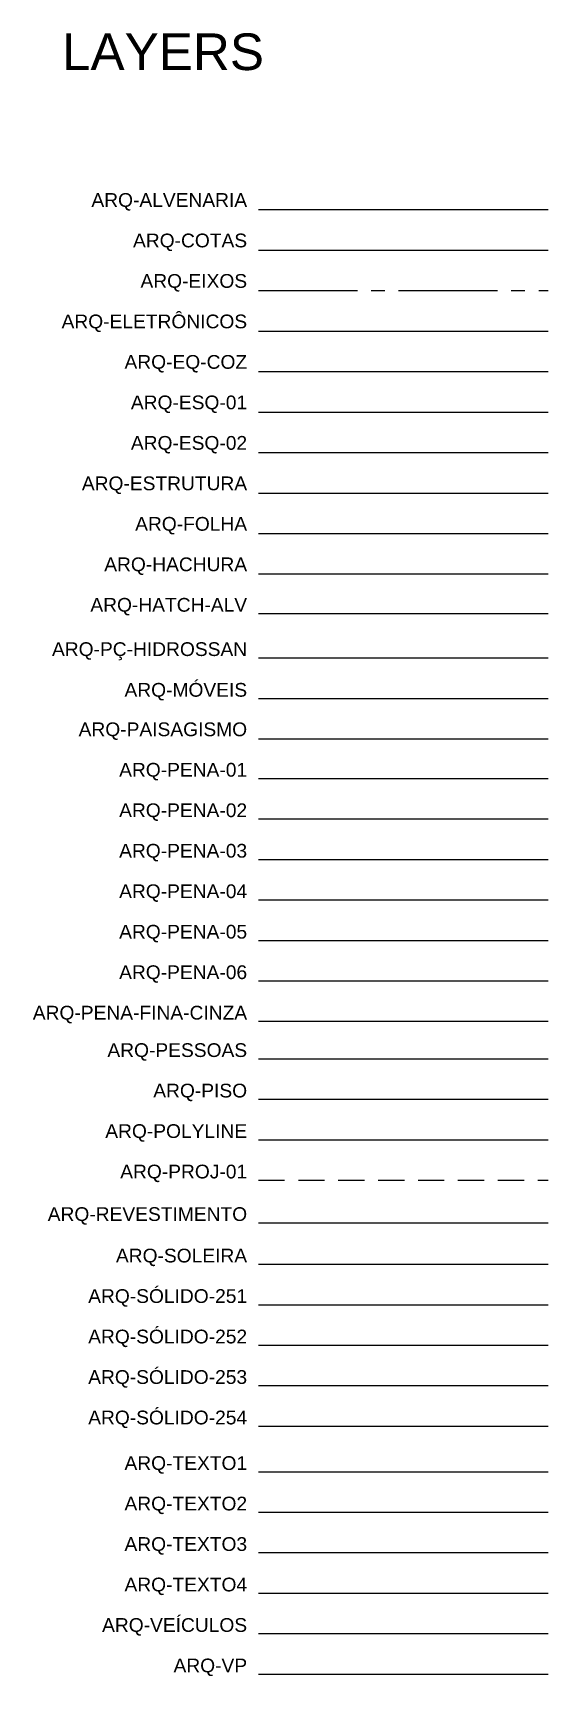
# Model space of a CAD drawing. Header units: millimetres. Extents: x 272697 to 273846, y 9581933 to 9582628.
# Drawn here: x 272696.82 to 272700.57, y 9581933.16 to 9581945.11 of the extents above; entities that cross this region are included whole.
import ezdxf

# ---------------------------------------------------------------- set-up
doc = ezdxf.new("R2010")
doc.units = ezdxf.units.MM
doc.linetypes.add('ACAD_ISO04W100', pattern=[30, 24, -3, 0, -3])
doc.linetypes.add('HIDDEN', pattern=[9.524999999999999, 6.35, -3.175])
for name, color, linetype in [('ARQ-ALVENARIA', 4, 'Continuous'), ('ARQ-COTAS', 30, 'Continuous'), ('ARQ-EIXOS', 2, 'ACAD_ISO04W100'), ('ARQ-ELETRÔNICOS', 1, 'Continuous'), ('ARQ-EQ-COZ', 1, 'Continuous'), ('ARQ-ESQ-01', 1, 'Continuous'), ('ARQ-ESQ-02', 2, 'Continuous'), ('ARQ-ESTRUTURA', 6, 'Continuous'), ('ARQ-FOLHA', 7, 'Continuous'), ('ARQ-HACHURA', 253, 'Continuous'), ('ARQ-HATCH-ALV', 8, 'Continuous'), ('ARQ-MÓVEIS', 170, 'Continuous'), ('ARQ-PAISAGISMO', 95, 'Continuous'), ('ARQ-PENA-01', 1, 'Continuous'), ('ARQ-PENA-02', 2, 'Continuous'), ('ARQ-PENA-03', 3, 'Continuous'), ('ARQ-PENA-04', 4, 'Continuous'), ('ARQ-PENA-05', 5, 'Continuous'), ('ARQ-PENA-06', 6, 'Continuous'), ('ARQ-PENA-FINA-CINZA', 8, 'Continuous'), ('ARQ-PESSOAS', 1, 'Continuous'), ('ARQ-PISO', 8, 'Continuous'), ('ARQ-PROJ-01', 1, 'HIDDEN'), ('ARQ-PÇ-HIDROSSAN', 7, 'Continuous'), ('ARQ-REVESTIMENTO', 2, 'Continuous'), ('ARQ-SOLEIRA', 8, 'Continuous'), ('ARQ-SÓLIDO-252', 252, 'Continuous'), ('ARQ-SÓLIDO-253', 253, 'Continuous'), ('ARQ-SÓLIDO-254', 254, 'Continuous'), ('ARQ-TEXTO1', 1, 'Continuous'), ('ARQ-TEXTO2', 2, 'Continuous'), ('ARQ-TEXTO3', 3, 'Continuous'), ('ARQ-TEXTO4', 4, 'Continuous'), ('ARQ-VEÍCULOS', 1, 'Continuous')]:
    doc.layers.add(name, color=color, linetype=linetype)
doc.layers.add('ARQ-POLYLINE', color=190, linetype='Continuous', plot=False)
doc.layers.add('ARQ-VP', color=7, linetype='Continuous', plot=False)
doc.styles.add('arial', font='arial.ttf')
doc.styles.add('ROMANS', font='romans.shx')

msp = doc.modelspace()

# ---------------------------------------------------------------- linework, layer by layer
at = {"layer": 'ARQ-ALVENARIA', "ltscale": 0.03}
msp.add_line((272698.4594350166, 9581943.825671205), (272700.5681444583, 9581943.825671205), dxfattribs=at)
at = {"layer": 'ARQ-COTAS'}
msp.add_line((272698.4594350166, 9581943.531185403), (272700.5681444583, 9581943.531185403), dxfattribs=at)
at = {"layer": 'ARQ-EIXOS', "ltscale": 0.03}
msp.add_line((272698.4594350166, 9581943.236699603), (272700.5681444583, 9581943.236699603), dxfattribs=at)
at = {"layer": 'ARQ-ELETRÔNICOS'}
msp.add_line((272698.4594350166, 9581942.942213802), (272700.5681444583, 9581942.942213802), dxfattribs=at)
at = {"layer": 'ARQ-EQ-COZ'}
msp.add_line((272698.4594350166, 9581942.647728002), (272700.5681444583, 9581942.647728002), dxfattribs=at)
at = {"layer": 'ARQ-ESQ-01'}
msp.add_line((272698.4594350166, 9581942.353242202), (272700.5681444583, 9581942.353242202), dxfattribs=at)
at = {"layer": 'ARQ-ESQ-02'}
msp.add_line((272698.4594350166, 9581942.0587564), (272700.5681444583, 9581942.0587564), dxfattribs=at)
at = {"layer": 'ARQ-ESTRUTURA'}
msp.add_line((272698.4594350166, 9581941.7642706), (272700.5681444583, 9581941.7642706), dxfattribs=at)
at = {"layer": 'ARQ-FOLHA'}
msp.add_line((272698.4594350166, 9581941.4697848), (272700.5681444583, 9581941.4697848), dxfattribs=at)
at = {"layer": 'ARQ-HACHURA'}
msp.add_line((272698.4594350166, 9581941.175298998), (272700.5681444583, 9581941.175298998), dxfattribs=at)
at = {"layer": 'ARQ-HATCH-ALV'}
msp.add_line((272698.4594350166, 9581940.888217757), (272700.5681444583, 9581940.888217757), dxfattribs=at)
at = {"layer": 'ARQ-MÓVEIS'}
msp.add_line((272698.4594350166, 9581940.26962792), (272700.5681444583, 9581940.26962792), dxfattribs=at)
at = {"layer": 'ARQ-PAISAGISMO'}
msp.add_line((272698.4594350166, 9581939.975142118), (272700.5681444583, 9581939.975142118), dxfattribs=at)
at = {"layer": 'ARQ-PENA-01'}
msp.add_line((272698.4594350166, 9581939.688060876), (272700.5681444583, 9581939.688060876), dxfattribs=at)
at = {"layer": 'ARQ-PENA-02'}
msp.add_line((272698.4594350166, 9581939.393575076), (272700.5681444583, 9581939.393575076), dxfattribs=at)
at = {"layer": 'ARQ-PENA-03'}
msp.add_line((272698.4594350166, 9581939.099089276), (272700.5681444583, 9581939.099089276), dxfattribs=at)
at = {"layer": 'ARQ-PENA-04'}
msp.add_line((272698.4594350166, 9581938.804603474), (272700.5681444583, 9581938.804603474), dxfattribs=at)
at = {"layer": 'ARQ-PENA-05'}
msp.add_line((272698.4594350166, 9581938.510117674), (272700.5681444583, 9581938.510117674), dxfattribs=at)
at = {"layer": 'ARQ-PENA-06'}
msp.add_line((272698.4594350166, 9581938.215631872), (272700.5681444583, 9581938.215631872), dxfattribs=at)
at = {"layer": 'ARQ-PENA-FINA-CINZA'}
msp.add_line((272698.4594350166, 9581937.921146072), (272700.5681444583, 9581937.921146072), dxfattribs=at)
at = {"layer": 'ARQ-PESSOAS'}
msp.add_line((272698.4594350166, 9581937.64887395), (272700.5681444583, 9581937.64887395), dxfattribs=at)
at = {"layer": 'ARQ-PISO'}
msp.add_line((272698.4594350166, 9581937.35438815), (272700.5681444583, 9581937.35438815), dxfattribs=at)
at = {"layer": 'ARQ-POLYLINE'}
msp.add_line((272698.4594350166, 9581937.059902348), (272700.5681444583, 9581937.059902348), dxfattribs=at)
at = {"layer": 'ARQ-PROJ-01', "ltscale": 0.03}
msp.add_line((272698.4594350166, 9581936.765416548), (272700.5681444583, 9581936.765416548), dxfattribs=at)
at = {"layer": 'ARQ-PÇ-HIDROSSAN'}
msp.add_line((272698.4594350166, 9581940.56411372), (272700.5681444583, 9581940.56411372), dxfattribs=at)
at = {"layer": 'ARQ-REVESTIMENTO'}
msp.add_line((272698.4594350166, 9581936.45612163), (272700.5681444583, 9581936.45612163), dxfattribs=at)
at = {"layer": 'ARQ-SOLEIRA'}
msp.add_line((272698.4594350166, 9581936.154231269), (272700.5681444583, 9581936.154231269), dxfattribs=at)
at = {"layer": 'ARQ-SÓLIDO-252'}
for p, q in [((272698.4594350166, 9581935.859745467), (272700.5681444583, 9581935.859745467)), ((272698.4594350166, 9581935.565259667), (272700.5681444583, 9581935.565259667))]:
    msp.add_line(p, q, dxfattribs=at)
at = {"layer": 'ARQ-SÓLIDO-253'}
msp.add_line((272698.4594350166, 9581935.270773867), (272700.5681444583, 9581935.270773867), dxfattribs=at)
at = {"layer": 'ARQ-SÓLIDO-254'}
msp.add_line((272698.4594350166, 9581934.976288065), (272700.5681444583, 9581934.976288065), dxfattribs=at)
at = {"layer": 'ARQ-TEXTO1'}
msp.add_line((272698.4594350166, 9581934.644779468), (272700.5681444583, 9581934.644779468), dxfattribs=at)
at = {"layer": 'ARQ-TEXTO2'}
msp.add_line((272698.4594350166, 9581934.350293668), (272700.5681444583, 9581934.350293668), dxfattribs=at)
at = {"layer": 'ARQ-TEXTO3'}
msp.add_line((272698.4594350166, 9581934.055807868), (272700.5681444583, 9581934.055807868), dxfattribs=at)
at = {"layer": 'ARQ-TEXTO4'}
msp.add_line((272698.4594350166, 9581933.761322066), (272700.5681444583, 9581933.761322066), dxfattribs=at)
at = {"layer": 'ARQ-VEÍCULOS'}
msp.add_line((272698.4594350166, 9581933.466836266), (272700.5681444583, 9581933.466836266), dxfattribs=at)
at = {"layer": 'ARQ-VP'}
msp.add_line((272698.4594350166, 9581933.172350466), (272700.5681444583, 9581933.172350466), dxfattribs=at)

# ---------------------------------------------------------------- texts
at = {"layer": 'ARQ-TEXTO3', "char_height": 0.1, "attachment_point": 6, "style": 'arial'}
for s, insert in [('ARQ-ALVENARIA', (272698.3770541916, 9581943.882063411)), ('ARQ-COTAS', (272698.3770541916, 9581943.587577611)), ('ARQ-EIXOS', (272698.3770541916, 9581943.29309181)), ('ARQ-ELETRÔNICOS', (272698.3770541916, 9581942.99860601)), ('ARQ-EQ-COZ', (272698.3770541916, 9581942.70412021)), ('ARQ-ESQ-01', (272698.3770541916, 9581942.409634408)), ('ARQ-ESQ-02', (272698.3770541916, 9581942.115148608)), ('ARQ-ESTRUTURA', (272698.3770541916, 9581941.820662806)), ('ARQ-FOLHA', (272698.3770541916, 9581941.526177006)), ('ARQ-HACHURA', (272698.3770541916, 9581941.231691206)), ('ARQ-HATCH-ALV', (272698.3770541916, 9581940.937205404)), ('ARQ-PÇ-HIDROSSAN', (272698.3770541916, 9581940.613101367)), ('ARQ-MÓVEIS', (272698.3770541916, 9581940.318615567)), ('ARQ-PAISAGISMO', (272698.3770541916, 9581940.031534325)), ('ARQ-PENA-01', (272698.3770541916, 9581939.737048524)), ('ARQ-PENA-02', (272698.3770541916, 9581939.442562724)), ('ARQ-PENA-03', (272698.3770541916, 9581939.148076924)), ('ARQ-PENA-04', (272698.3770541916, 9581938.853591122)), ('ARQ-PENA-05', (272698.3770541916, 9581938.559105322)), ('ARQ-PENA-06', (272698.3770541916, 9581938.26461952)), ('ARQ-PENA-FINA-CINZA', (272698.3770541916, 9581937.97013372)), ('ARQ-PESSOAS', (272698.3770541916, 9581937.697861597)), ('ARQ-PISO', (272698.3770541916, 9581937.403375797)), ('ARQ-POLYLINE', (272698.3770541916, 9581937.108889995)), ('ARQ-PROJ-01', (272698.3770541916, 9581936.814404195)), ('ARQ-REVESTIMENTO', (272698.3770541916, 9581936.505109277)), ('ARQ-SOLEIRA', (272698.3770541916, 9581936.203218916)), ('ARQ-SÓLIDO-251', (272698.3770541916, 9581935.908733115)), ('ARQ-SÓLIDO-252', (272698.3770541916, 9581935.614247315)), ('ARQ-SÓLIDO-253', (272698.3770541916, 9581935.319761515)), ('ARQ-SÓLIDO-254', (272698.3770541916, 9581935.025275713)), ('ARQ-TEXTO1', (272698.3770541916, 9581934.693767115)), ('ARQ-TEXTO3', (272698.3770541916, 9581934.104795516)), ('ARQ-VP', (272698.3770541916, 9581933.221338114))]:
    msp.add_mtext(s, dxfattribs=dict(at, insert=insert))
at = {"layer": 'ARQ-TEXTO3', "char_height": 0.1, "width": 1.220190995907231, "attachment_point": 6, "style": 'arial'}
for s, insert in [('ARQ-TEXTO2', (272698.3770541916, 9581934.399281316)), ('ARQ-TEXTO4', (272698.3770541916, 9581933.810309714)), ('ARQ-VEÍCULOS', (272698.3770541916, 9581933.515823914))]:
    msp.add_mtext(s, dxfattribs=dict(at, insert=insert))
at = {"layer": 'ARQ-TEXTO4', "insert": (272697.0298002481, 9581945.107595684), "char_height": 0.14999999999625, "width": 7.254996440303707, "attachment_point": 1, "style": 'ROMANS'}
msp.add_mtext('{\\fArial|b0|i0|c0|p34;\\H1.778x;\\C4;LAYERS }', dxfattribs=at)

doc.saveas('drawing.dxf')
